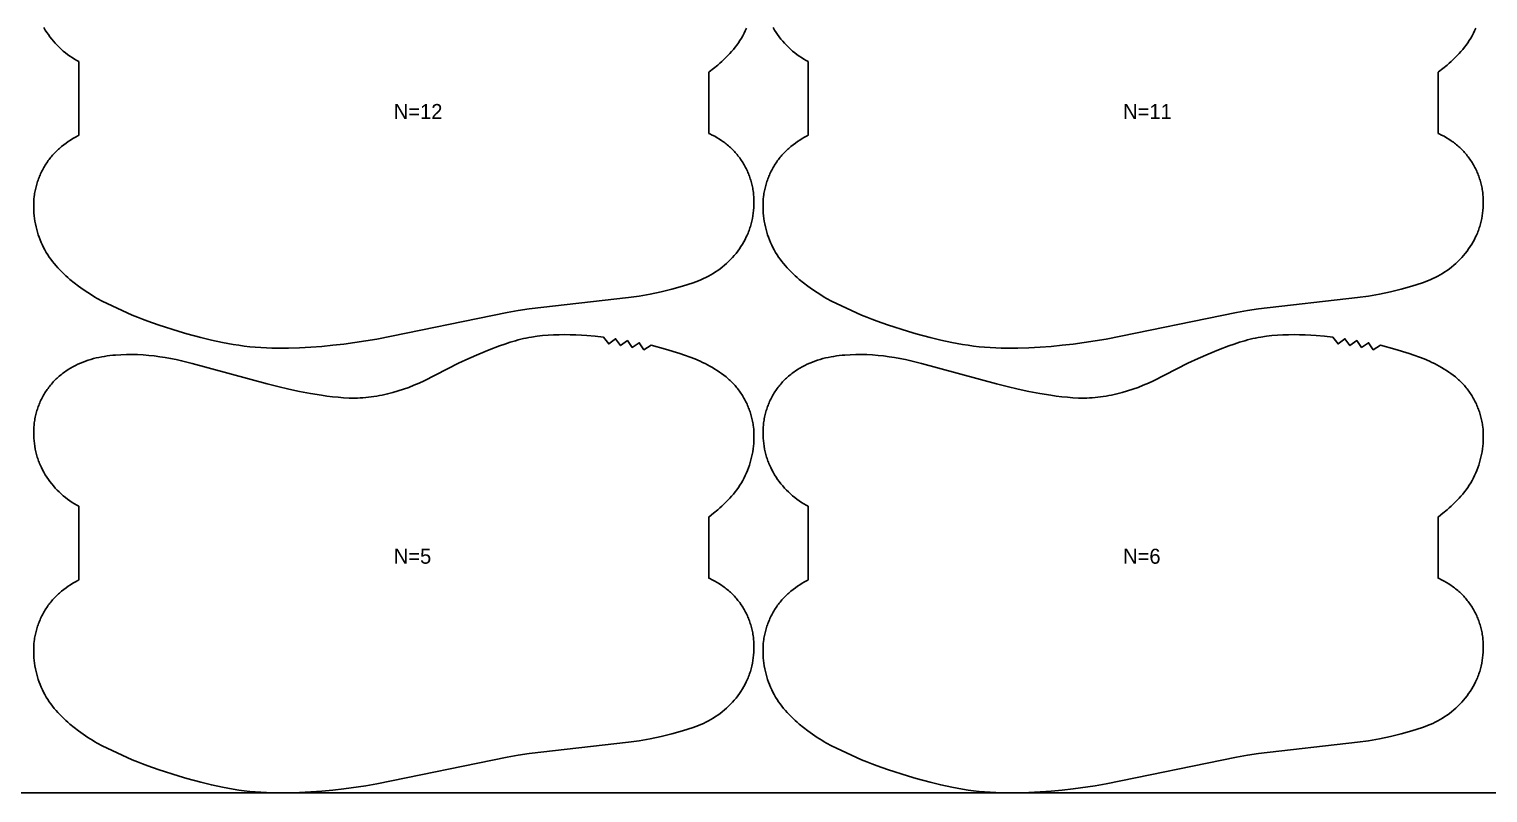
# Model space of a CAD drawing. Header units: inches. Extents: x 2 to 1941, y 2 to 1039.
# Drawn here: x 971.4 to 1456.9, y 2 to 256.1 of the extents above; entities that cross this region are included whole.
import ezdxf

# ---------------------------------------------------------------- set-up
doc = ezdxf.new("R2010")
doc.units = ezdxf.units.IN

msp = doc.modelspace()

# ---------------------------------------------------------------- linework, layer by layer
at = {"layer": '1'}
for points in [[(2, 2), (1940.8353, 2), (1940.8353, 1039.4821), (2, 1039.4821), (2, 2)], [(1187.9986, 148.2519), (1192.9964, 146.39), (1194.6863, 145.6474), (1195.5213, 145.2543), (1196.3491, 144.846), (1197.169, 144.422), (1197.9805, 143.9817), (1198.7829, 143.5246), (1199.5758, 143.0502), (1200.3584, 142.5579), (1201.129, 142.0468), (1201.8857, 141.516), (1202.6267, 140.9645), (1203.3502, 140.3914), (1204.0542, 139.7958), (1204.3983, 139.4892), (1204.7369, 139.1767), (1205.0696, 138.858), (1205.3964, 138.5332), (1205.7169, 138.202), (1206.031, 137.8647), (1206.3388, 137.5213), (1206.6401, 137.1721), (1206.9348, 136.8171), (1207.2229, 136.4566), (1207.5044, 136.0907), (1207.779, 135.7196), (1208.0468, 135.3434), (1208.3077, 134.9622), (1208.5616, 134.5763), (1208.8084, 134.1858), (1209.0481, 133.7908), (1209.2806, 133.3915), (1209.5058, 132.9881), (1209.7236, 132.5807), (1209.934, 132.1694), (1210.137, 131.7545), (1210.3324, 131.336), (1210.5202, 130.9141), (1210.7004, 130.4889), (1210.8729, 130.0606), (1211.0377, 129.6293), (1211.1946, 129.1952), (1211.3437, 128.7584), (1211.4849, 128.3189), (1211.6181, 127.8771), (1211.7434, 127.4329), (1211.8605, 126.9867), (1211.9696, 126.5384), (1212.0704, 126.0882), (1212.1631, 125.6363), (1212.2475, 125.1828), (1212.3236, 124.7278), (1212.3917, 124.2716), (1212.4516, 123.8142), (1212.5475, 122.8964), (1212.6119, 121.9755), (1212.6454, 121.0528), (1212.6483, 120.1293), (1212.6213, 119.2061), (1212.5649, 118.2844), (1212.4796, 117.3652), (1212.3659, 116.4492), (1212.224, 115.5372), (1212.0545, 114.6298), (1211.8578, 113.7279), (1211.6342, 112.8319), (1211.3841, 111.9428), (1211.108, 111.0611), (1210.8062, 110.1876), (1210.4788, 109.3234), (1210.1255, 108.4696), (1209.7464, 107.6272), (1209.3415, 106.7975), (1208.9107, 105.9814), (1208.4538, 105.1802), (1207.9709, 104.3948), (1207.4622, 103.6262), (1206.9289, 102.8743), (1206.3727, 102.1388), (1205.795, 101.4193), (1205.1975, 100.7154), (1204.5817, 100.0269), (1203.9491, 99.3534), (1203.3015, 98.6946), (1202.64, 98.0501), (1201.9658, 97.4195), (1201.2794, 96.8021), (1200.5816, 96.1976), (1199.1549, 95.025), (1197.6914, 93.8976), (1197.6483, 93.8663), (1197.6483, 73.4382), (1197.9173, 73.3181), (1198.7477, 72.9153), (1199.5647, 72.4856), (1200.3672, 72.0289), (1201.1541, 71.5454), (1201.924, 71.0353), (1202.3022, 70.7703), (1202.6756, 70.4988), (1203.0441, 70.2208), (1203.4076, 69.9362), (1203.7659, 69.6452), (1204.1187, 69.3478), (1204.4661, 69.044), (1204.8077, 68.7338), (1205.1434, 68.4172), (1205.4732, 68.0944), (1205.7967, 67.7653), (1206.1139, 67.4301), (1206.4247, 67.0888), (1206.729, 66.7417), (1207.0266, 66.3888), (1207.3175, 66.0304), (1207.6016, 65.6665), (1207.8787, 65.2972), (1208.1487, 64.9227), (1208.4115, 64.5432), (1208.667, 64.1588), (1208.9151, 63.7695), (1209.1557, 63.3756), (1209.3887, 62.9772), (1209.6139, 62.5744), (1209.8313, 62.1673), (1210.0408, 61.7561), (1210.2423, 61.3409), (1210.4357, 60.9219), (1210.6212, 60.4994), (1210.7987, 60.0733), (1210.9681, 59.644), (1211.1295, 59.2115), (1211.2827, 58.7761), (1211.4279, 58.3379), (1211.565, 57.8971), (1211.6939, 57.4538), (1211.8147, 57.0082), (1211.9273, 56.5604), (1212.0318, 56.1107), (1212.128, 55.6592), (1212.216, 55.2061), (1212.2958, 54.7515), (1212.3674, 54.2955), (1212.4309, 53.8384), (1212.4861, 53.3802), (1212.5333, 52.9211), (1212.5723, 52.4613), (1212.6263, 51.5397), (1212.6483, 50.6167), (1212.6385, 49.6934), (1212.5972, 48.7708), (1212.5246, 47.85), (1212.4209, 46.9322), (1212.2862, 46.0184), (1212.1205, 45.1099), (1211.9237, 44.2078), (1211.696, 43.3133), (1211.5705, 42.8692), (1211.4372, 42.4274), (1211.2963, 41.988), (1211.1476, 41.5513), (1210.9911, 41.1173), (1210.8269, 40.6862), (1210.655, 40.2581), (1210.4755, 39.8332), (1210.2885, 39.4115), (1210.0941, 38.993), (1209.6835, 38.1665), (1209.2447, 37.3543), (1208.7786, 36.5572), (1208.2861, 35.7759), (1207.7681, 35.0112), (1207.2255, 34.2638), (1206.6592, 33.5345), (1206.0699, 32.8238), (1205.4583, 32.1323), (1204.8252, 31.4605), (1204.1711, 30.8089), (1203.4969, 30.1782), (1202.8033, 29.5689), (1202.0909, 28.9815), (1201.3605, 28.4166), (1200.6129, 27.8744), (1199.8491, 27.3553), (1199.07, 26.8595), (1198.2764, 26.3874), (1197.4693, 25.9391), (1196.6496, 25.515), (1195.8182, 25.1154), (1194.976, 24.7401), (1194.1242, 24.3874), (1193.2638, 24.055), (1192.396, 23.7408), (1190.6429, 23.1579), (1188.874, 22.6213), (1185.3132, 21.6389), (1181.7263, 20.7646), (1178.1142, 19.9955), (1174.4797, 19.3411), (1170.8266, 18.805), (1137.7994, 15.0891), (1134.1519, 14.5158), (1130.514, 13.878), (1087.1029, 4.9796), (1083.4607, 4.3714), (1076.1457, 3.3486), (1072.4768, 2.9301), (1068.7996, 2.5914), (1065.1159, 2.3305), (1061.4279, 2.143), (1057.7367, 2.0302), (1054.0434, 2), (1052.1971, 2.0249), (1050.3517, 2.0824), (1048.5078, 2.1763), (1046.6663, 2.3078), (1044.8279, 2.4776), (1042.9936, 2.6865), (1041.1641, 2.9345), (1039.3397, 3.2189), (1035.7069, 3.8846), (1032.0963, 4.6595), (1028.5069, 5.5273), (1023.8696, 6.7747), (1021.3895, 7.4977), (1014.353, 9.7417), (1010.8638, 10.9549), (1009.1334, 11.5986), (1007.4172, 12.2769), (1005.7171, 12.9942), (1004.0299, 13.7422), (997.3287, 16.8575), (995.6762, 17.6801), (994.0492, 18.5494), (993.248, 19.0061), (992.4554, 19.478), (990.8954, 20.4641), (989.3683, 21.5023), (987.8729, 22.587), (986.4094, 23.7144), (984.9827, 24.887), (984.2849, 25.4915), (983.5985, 26.1089), (982.9243, 26.7395), (982.2628, 27.384), (981.6152, 28.0428), (980.9826, 28.7163), (980.3668, 29.4048), (979.7693, 30.1087), (979.1917, 30.8282), (978.6354, 31.5637), (978.1021, 32.3156), (977.5934, 33.0842), (977.1105, 33.8696), (976.6536, 34.6708), (976.2228, 35.4869), (975.8179, 36.3167), (975.4388, 37.159), (975.0856, 38.0128), (974.7581, 38.877), (974.4563, 39.7505), (974.1802, 40.6322), (973.9301, 41.5214), (973.7065, 42.4173), (973.5098, 43.3193), (973.3403, 44.2266), (973.1984, 45.1386), (973.0847, 46.0546), (972.9994, 46.9738), (972.943, 47.8955), (972.916, 48.8187), (972.9189, 49.7422), (972.9524, 50.6649), (973.0168, 51.5858), (973.1127, 52.5036), (973.1726, 52.961), (973.2407, 53.4173), (973.3168, 53.8722), (973.4012, 54.3257), (973.4939, 54.7776), (973.5947, 55.2278), (973.7038, 55.6761), (973.8209, 56.1224), (973.9462, 56.5665), (974.0794, 57.0083), (974.2206, 57.4478), (974.3697, 57.8846), (974.5266, 58.3188), (974.6914, 58.75), (974.8639, 59.1783), (975.0441, 59.6035), (975.2319, 60.0254), (975.4273, 60.4439), (975.6303, 60.8588), (975.8407, 61.2701), (976.0585, 61.6775), (976.2837, 62.0809), (976.5162, 62.4802), (976.7559, 62.8752), (977.0027, 63.2657), (977.2566, 63.6517), (977.5175, 64.0328), (977.7853, 64.409), (978.0599, 64.7802), (978.3414, 65.146), (978.6295, 65.5065), (978.9242, 65.8615), (979.2255, 66.2107), (979.5333, 66.5541), (979.8474, 66.8914), (980.1679, 67.2226), (980.4947, 67.5475), (980.8274, 67.8661), (981.166, 68.1786), (981.5101, 68.4852), (982.2141, 69.0808), (982.9376, 69.6539), (983.6786, 70.2054), (984.4353, 70.7362), (985.2059, 71.2473), (985.9885, 71.7397), (986.7814, 72.2141), (987.5838, 72.6711), (987.916, 72.8514), (987.916, 97.3491), (987.2879, 97.6979), (986.4943, 98.1701), (985.7152, 98.6659), (984.9514, 99.185), (984.2038, 99.7272), (983.4734, 100.2921), (982.761, 100.8795), (982.0674, 101.4888), (981.3932, 102.1195), (980.7391, 102.771), (980.106, 103.4429), (979.4944, 104.1344), (978.9051, 104.8451), (978.3388, 105.5744), (977.7962, 106.3218), (977.2782, 107.0865), (976.7857, 107.8678), (976.3196, 108.6649), (975.8808, 109.4771), (975.4702, 110.3036), (975.2758, 110.722), (975.0888, 111.1438), (974.9093, 111.5687), (974.7374, 111.9968), (974.5732, 112.4279), (974.4167, 112.8619), (974.268, 113.2986), (974.1271, 113.738), (973.9938, 114.1797), (973.8683, 114.6238), (973.6406, 115.5184), (973.4438, 116.4205), (973.2781, 117.329), (973.1434, 118.2427), (973.0397, 119.1606), (972.9671, 120.0813), (972.9258, 121.004), (972.916, 121.9273), (972.938, 122.8503), (972.992, 123.7719), (973.031, 124.2317), (973.0782, 124.6908), (973.1335, 125.149), (973.1969, 125.6061), (973.2685, 126.0621), (973.3483, 126.5167), (973.4363, 126.9698), (973.5325, 127.4213), (973.637, 127.871), (973.7496, 128.3187), (973.8704, 128.7643), (973.9993, 129.2077), (974.1364, 129.6485), (974.2816, 130.0867), (974.4349, 130.5221), (974.5962, 130.9546), (974.7656, 131.3839), (974.9431, 131.81), (975.1286, 132.2325), (975.322, 132.6515), (975.5235, 133.0666), (975.733, 133.4779), (975.9504, 133.8849), (976.1756, 134.2878), (976.4086, 134.6862), (976.6492, 135.0801), (976.8973, 135.4694), (977.1528, 135.8538), (977.4156, 136.2333), (977.6856, 136.6078), (977.9627, 136.977), (978.2468, 137.341), (978.5377, 137.6994), (978.8353, 138.0523), (979.1396, 138.3994), (979.4504, 138.7406), (979.7676, 139.0759), (980.0912, 139.405), (980.4209, 139.7278), (980.7566, 140.0444), (981.0982, 140.3546), (981.4456, 140.6584), (981.7984, 140.9558), (982.1567, 141.2468), (982.5202, 141.5313), (982.8887, 141.8094), (983.2622, 142.0809), (983.6403, 142.3459), (984.4102, 142.856), (985.1971, 143.3395), (985.9996, 143.7962), (986.8166, 144.2258), (987.647, 144.6287), (988.4897, 145.005), (989.3437, 145.3551), (990.208, 145.6791), (991.0815, 145.9775), (991.9633, 146.2505), (992.8523, 146.4984), (993.7476, 146.7216), (994.6483, 146.9212), (995.554, 147.0984), (996.4638, 147.2546), (997.3772, 147.3909), (998.2935, 147.5087), (999.2121, 147.6092), (1000.1323, 147.6936), (1001.9753, 147.8178), (1003.8206, 147.8838), (1005.6666, 147.8928), (1007.5118, 147.8459), (1009.3549, 147.7446), (1011.1949, 147.5927), (1013.0309, 147.3945), (1014.8623, 147.1541), (1016.6882, 146.8749), (1018.5075, 146.5572), (1020.3192, 146.2003), (1022.1221, 145.8034), (1025.7026, 144.9022), (1050.6348, 138.0698), (1054.2194, 137.1816), (1057.8199, 136.3603), (1061.4363, 135.6122), (1065.0664, 134.9339), (1068.7087, 134.3275), (1070.5357, 134.0616), (1072.3675, 133.8276), (1074.2045, 133.6317), (1076.0456, 133.4834), (1077.8894, 133.3932), (1078.8118, 133.3731), (1079.7344, 133.3714), (1080.6569, 133.3892), (1081.5791, 133.4262), (1082.5004, 133.4823), (1083.4206, 133.5569), (1084.3392, 133.6497), (1085.256, 133.7603), (1086.1705, 133.8884), (1087.0823, 134.0336), (1087.9912, 134.1954), (1088.8969, 134.3734), (1090.6985, 134.7764), (1092.4862, 135.2386), (1094.2589, 135.7565), (1096.0156, 136.3269), (1097.7543, 136.9493), (1099.473, 137.624), (1101.1697, 138.3509), (1102.8435, 139.128), (1114.3534, 145.0093), (1117.7029, 146.5635), (1121.0935, 148.0276), (1124.5138, 149.419), (1127.9667, 150.7292), (1129.7077, 151.3474), (1131.4606, 151.9295), (1133.2276, 152.4633), (1134.1171, 152.7084), (1135.0109, 152.9369), (1135.9092, 153.1477), (1136.8117, 153.3408), (1137.7179, 153.5168), (1138.6274, 153.6762), (1140.4545, 153.9467), (1142.2897, 154.1561), (1144.1297, 154.3086), (1145.9732, 154.4097), (1147.8188, 154.4655), (1149.6655, 154.4821), (1151.5121, 154.4642), (1153.3578, 154.4125), (1155.2021, 154.3261), (1157.0441, 154.2044), (1159.8299, 153.9547), (1162.61, 153.6423), (1164.3348, 151.4084), (1166.5762, 153.1234), (1168.2549, 150.8575), (1170.5305, 152.521), (1172.1413, 150.2102), (1174.4651, 151.802), (1175.9989, 149.4395), (1178.374, 150.9537), (1183.2013, 149.6564), (1187.9986, 148.2519)], [(1430.7276, 148.2519), (1435.7254, 146.39), (1437.4153, 145.6474), (1438.2503, 145.2543), (1439.0781, 144.846), (1439.898, 144.422), (1440.7095, 143.9817), (1441.5119, 143.5246), (1442.3048, 143.0502), (1443.0874, 142.5579), (1443.858, 142.0468), (1444.6147, 141.516), (1445.3557, 140.9645), (1446.0792, 140.3914), (1446.7832, 139.7958), (1447.1273, 139.4892), (1447.4659, 139.1767), (1447.7986, 138.858), (1448.1254, 138.5332), (1448.4459, 138.202), (1448.76, 137.8647), (1449.0678, 137.5213), (1449.3691, 137.1721), (1449.6638, 136.8171), (1449.9519, 136.4566), (1450.2334, 136.0907), (1450.508, 135.7196), (1450.7758, 135.3434), (1451.0367, 134.9622), (1451.2906, 134.5763), (1451.5374, 134.1858), (1451.7771, 133.7908), (1452.0096, 133.3915), (1452.2348, 132.9881), (1452.4526, 132.5807), (1452.663, 132.1694), (1452.866, 131.7545), (1453.0614, 131.336), (1453.2492, 130.9141), (1453.4294, 130.4889), (1453.6019, 130.0606), (1453.7667, 129.6293), (1453.9236, 129.1952), (1454.0727, 128.7584), (1454.2139, 128.3189), (1454.3471, 127.8771), (1454.4724, 127.4329), (1454.5895, 126.9867), (1454.6986, 126.5384), (1454.7994, 126.0882), (1454.8921, 125.6363), (1454.9765, 125.1828), (1455.0526, 124.7278), (1455.1207, 124.2716), (1455.1806, 123.8142), (1455.2765, 122.8964), (1455.3409, 121.9755), (1455.3744, 121.0528), (1455.3773, 120.1293), (1455.3503, 119.2061), (1455.2939, 118.2844), (1455.2086, 117.3652), (1455.0949, 116.4492), (1454.953, 115.5372), (1454.7835, 114.6298), (1454.5868, 113.7279), (1454.3632, 112.8319), (1454.1131, 111.9428), (1453.837, 111.0611), (1453.5352, 110.1876), (1453.2078, 109.3234), (1452.8545, 108.4696), (1452.4754, 107.6272), (1452.0705, 106.7975), (1451.6397, 105.9814), (1451.1828, 105.1802), (1450.6999, 104.3948), (1450.1912, 103.6262), (1449.6579, 102.8743), (1449.1017, 102.1388), (1448.524, 101.4193), (1447.9265, 100.7154), (1447.3107, 100.0269), (1446.6781, 99.3534), (1446.0305, 98.6946), (1445.369, 98.0501), (1444.6948, 97.4195), (1444.0084, 96.8021), (1443.3106, 96.1976), (1441.8839, 95.025), (1440.4204, 93.8976), (1440.3773, 93.8663), (1440.3773, 73.4382), (1440.6463, 73.3181), (1441.4767, 72.9153), (1442.2937, 72.4856), (1443.0962, 72.0289), (1443.8831, 71.5454), (1444.653, 71.0353), (1445.0312, 70.7703), (1445.4046, 70.4988), (1445.7731, 70.2208), (1446.1366, 69.9362), (1446.4949, 69.6452), (1446.8477, 69.3478), (1447.1951, 69.044), (1447.5367, 68.7338), (1447.8724, 68.4172), (1448.2022, 68.0944), (1448.5257, 67.7653), (1448.8429, 67.4301), (1449.1537, 67.0888), (1449.458, 66.7417), (1449.7556, 66.3888), (1450.0465, 66.0304), (1450.3306, 65.6665), (1450.6077, 65.2972), (1450.8777, 64.9227), (1451.1405, 64.5432), (1451.396, 64.1588), (1451.6441, 63.7695), (1451.8847, 63.3756), (1452.1177, 62.9772), (1452.3429, 62.5744), (1452.5603, 62.1673), (1452.7698, 61.7561), (1452.9713, 61.3409), (1453.1647, 60.9219), (1453.3502, 60.4994), (1453.5277, 60.0733), (1453.6971, 59.644), (1453.8585, 59.2115), (1454.0117, 58.7761), (1454.1569, 58.3379), (1454.294, 57.8971), (1454.4229, 57.4538), (1454.5437, 57.0082), (1454.6563, 56.5604), (1454.7608, 56.1107), (1454.857, 55.6592), (1454.945, 55.2061), (1455.0248, 54.7515), (1455.0964, 54.2955), (1455.1599, 53.8384), (1455.2151, 53.3802), (1455.2623, 52.9211), (1455.3013, 52.4613), (1455.3553, 51.5397), (1455.3773, 50.6167), (1455.3675, 49.6934), (1455.3262, 48.7708), (1455.2536, 47.85), (1455.1499, 46.9322), (1455.0152, 46.0184), (1454.8495, 45.1099), (1454.6527, 44.2078), (1454.425, 43.3133), (1454.2995, 42.8692), (1454.1662, 42.4274), (1454.0253, 41.988), (1453.8766, 41.5513), (1453.7201, 41.1173), (1453.5559, 40.6862), (1453.384, 40.2581), (1453.2045, 39.8332), (1453.0175, 39.4115), (1452.8231, 38.993), (1452.4125, 38.1665), (1451.9737, 37.3543), (1451.5076, 36.5572), (1451.0151, 35.7759), (1450.4971, 35.0112), (1449.9545, 34.2638), (1449.3882, 33.5345), (1448.7989, 32.8238), (1448.1873, 32.1323), (1447.5542, 31.4605), (1446.9001, 30.8089), (1446.2259, 30.1782), (1445.5323, 29.5689), (1444.8199, 28.9815), (1444.0895, 28.4166), (1443.3419, 27.8744), (1442.5781, 27.3553), (1441.799, 26.8595), (1441.0054, 26.3874), (1440.1983, 25.9391), (1439.3786, 25.515), (1438.5472, 25.1154), (1437.705, 24.7401), (1436.8532, 24.3874), (1435.9928, 24.055), (1435.125, 23.7408), (1433.3719, 23.1579), (1431.603, 22.6213), (1428.0422, 21.6389), (1424.4553, 20.7646), (1420.8432, 19.9955), (1417.2087, 19.3411), (1413.5556, 18.805), (1380.5284, 15.0891), (1376.8809, 14.5158), (1373.243, 13.878), (1329.8319, 4.9796), (1326.1897, 4.3714), (1318.8747, 3.3486), (1315.2058, 2.9301), (1311.5286, 2.5914), (1307.8449, 2.3305), (1304.1569, 2.143), (1300.4657, 2.0302), (1296.7724, 2), (1294.9261, 2.0249), (1293.0807, 2.0824), (1291.2368, 2.1763), (1289.3953, 2.3078), (1287.5569, 2.4776), (1285.7226, 2.6865), (1283.8931, 2.9345), (1282.0687, 3.2189), (1278.4359, 3.8846), (1274.8253, 4.6595), (1271.2359, 5.5273), (1266.5986, 6.7747), (1264.1185, 7.4977), (1257.082, 9.7417), (1253.5928, 10.9549), (1251.8624, 11.5986), (1250.1462, 12.2769), (1248.4461, 12.9942), (1246.7589, 13.7422), (1240.0577, 16.8575), (1238.4052, 17.6801), (1236.7782, 18.5494), (1235.977, 19.0061), (1235.1844, 19.478), (1233.6244, 20.4641), (1232.0973, 21.5023), (1230.6019, 22.587), (1229.1384, 23.7144), (1227.7117, 24.887), (1227.0139, 25.4915), (1226.3275, 26.1089), (1225.6533, 26.7395), (1224.9918, 27.384), (1224.3442, 28.0428), (1223.7116, 28.7163), (1223.0958, 29.4048), (1222.4983, 30.1087), (1221.9207, 30.8282), (1221.3644, 31.5637), (1220.8311, 32.3156), (1220.3224, 33.0842), (1219.8395, 33.8696), (1219.3826, 34.6708), (1218.9518, 35.4869), (1218.5469, 36.3167), (1218.1678, 37.159), (1217.8146, 38.0128), (1217.4871, 38.877), (1217.1853, 39.7505), (1216.9092, 40.6322), (1216.6591, 41.5214), (1216.4355, 42.4173), (1216.2388, 43.3193), (1216.0693, 44.2266), (1215.9274, 45.1386), (1215.8137, 46.0546), (1215.7284, 46.9738), (1215.672, 47.8955), (1215.645, 48.8187), (1215.6479, 49.7422), (1215.6814, 50.6649), (1215.7458, 51.5858), (1215.8417, 52.5036), (1215.9016, 52.961), (1215.9697, 53.4173), (1216.0458, 53.8722), (1216.1302, 54.3257), (1216.2229, 54.7776), (1216.3237, 55.2278), (1216.4328, 55.6761), (1216.5499, 56.1224), (1216.6752, 56.5665), (1216.8084, 57.0083), (1216.9496, 57.4478), (1217.0987, 57.8846), (1217.2556, 58.3188), (1217.4204, 58.75), (1217.5929, 59.1783), (1217.7731, 59.6035), (1217.9609, 60.0254), (1218.1563, 60.4439), (1218.3593, 60.8588), (1218.5697, 61.2701), (1218.7875, 61.6775), (1219.0127, 62.0809), (1219.2452, 62.4802), (1219.4849, 62.8752), (1219.7317, 63.2657), (1219.9856, 63.6517), (1220.2465, 64.0328), (1220.5143, 64.409), (1220.7889, 64.7802), (1221.0704, 65.146), (1221.3585, 65.5065), (1221.6532, 65.8615), (1221.9545, 66.2107), (1222.2623, 66.5541), (1222.5764, 66.8914), (1222.8969, 67.2226), (1223.2237, 67.5475), (1223.5564, 67.8661), (1223.895, 68.1786), (1224.2391, 68.4852), (1224.9431, 69.0808), (1225.6666, 69.6539), (1226.4076, 70.2054), (1227.1643, 70.7362), (1227.9349, 71.2473), (1228.7175, 71.7397), (1229.5104, 72.2141), (1230.3128, 72.6711), (1230.645, 72.8514), (1230.645, 97.3491), (1230.0169, 97.6979), (1229.2233, 98.1701), (1228.4442, 98.6659), (1227.6804, 99.185), (1226.9328, 99.7272), (1226.2024, 100.2921), (1225.49, 100.8795), (1224.7964, 101.4888), (1224.1222, 102.1195), (1223.4681, 102.771), (1222.835, 103.4429), (1222.2234, 104.1344), (1221.6341, 104.8451), (1221.0678, 105.5744), (1220.5252, 106.3218), (1220.0072, 107.0865), (1219.5147, 107.8678), (1219.0486, 108.6649), (1218.6098, 109.4771), (1218.1992, 110.3036), (1218.0048, 110.722), (1217.8178, 111.1438), (1217.6383, 111.5687), (1217.4664, 111.9968), (1217.3022, 112.4279), (1217.1457, 112.8619), (1216.997, 113.2986), (1216.8561, 113.738), (1216.7228, 114.1797), (1216.5973, 114.6238), (1216.3696, 115.5184), (1216.1728, 116.4205), (1216.0071, 117.329), (1215.8724, 118.2427), (1215.7687, 119.1606), (1215.6961, 120.0813), (1215.6548, 121.004), (1215.645, 121.9273), (1215.667, 122.8503), (1215.721, 123.7719), (1215.76, 124.2317), (1215.8072, 124.6908), (1215.8625, 125.149), (1215.9259, 125.6061), (1215.9975, 126.0621), (1216.0773, 126.5167), (1216.1653, 126.9698), (1216.2615, 127.4213), (1216.366, 127.871), (1216.4786, 128.3187), (1216.5994, 128.7643), (1216.7283, 129.2077), (1216.8654, 129.6485), (1217.0106, 130.0867), (1217.1639, 130.5221), (1217.3252, 130.9546), (1217.4946, 131.3839), (1217.6721, 131.81), (1217.8576, 132.2325), (1218.051, 132.6515), (1218.2525, 133.0666), (1218.462, 133.4779), (1218.6794, 133.8849), (1218.9046, 134.2878), (1219.1376, 134.6862), (1219.3782, 135.0801), (1219.6263, 135.4694), (1219.8818, 135.8538), (1220.1446, 136.2333), (1220.4146, 136.6078), (1220.6917, 136.977), (1220.9758, 137.341), (1221.2667, 137.6994), (1221.5643, 138.0523), (1221.8686, 138.3994), (1222.1794, 138.7406), (1222.4966, 139.0759), (1222.8202, 139.405), (1223.1499, 139.7278), (1223.4856, 140.0444), (1223.8272, 140.3546), (1224.1746, 140.6584), (1224.5274, 140.9558), (1224.8857, 141.2468), (1225.2492, 141.5313), (1225.6177, 141.8094), (1225.9912, 142.0809), (1226.3693, 142.3459), (1227.1392, 142.856), (1227.9261, 143.3395), (1228.7286, 143.7962), (1229.5456, 144.2258), (1230.376, 144.6287), (1231.2187, 145.005), (1232.0727, 145.3551), (1232.937, 145.6791), (1233.8105, 145.9775), (1234.6923, 146.2505), (1235.5813, 146.4984), (1236.4766, 146.7216), (1237.3773, 146.9212), (1238.283, 147.0984), (1239.1928, 147.2546), (1240.1062, 147.3909), (1241.0225, 147.5087), (1241.9411, 147.6092), (1242.8613, 147.6936), (1244.7043, 147.8178), (1246.5496, 147.8838), (1248.3956, 147.8928), (1250.2408, 147.8459), (1252.0839, 147.7446), (1253.9239, 147.5927), (1255.7599, 147.3945), (1257.5913, 147.1541), (1259.4172, 146.8749), (1261.2365, 146.5572), (1263.0482, 146.2003), (1264.8511, 145.8034), (1268.4316, 144.9022), (1293.3638, 138.0698), (1296.9484, 137.1816), (1300.5489, 136.3603), (1304.1653, 135.6122), (1307.7954, 134.9339), (1311.4377, 134.3275), (1313.2647, 134.0616), (1315.0965, 133.8276), (1316.9335, 133.6317), (1318.7746, 133.4834), (1320.6184, 133.3932), (1321.5408, 133.3731), (1322.4634, 133.3714), (1323.3859, 133.3892), (1324.3081, 133.4262), (1325.2294, 133.4823), (1326.1496, 133.5569), (1327.0682, 133.6497), (1327.985, 133.7603), (1328.8995, 133.8884), (1329.8113, 134.0336), (1330.7202, 134.1954), (1331.6259, 134.3734), (1333.4275, 134.7764), (1335.2152, 135.2386), (1336.9879, 135.7565), (1338.7446, 136.3269), (1340.4833, 136.9493), (1342.202, 137.624), (1343.8987, 138.3509), (1345.5725, 139.128), (1357.0824, 145.0093), (1360.4319, 146.5635), (1363.8225, 148.0276), (1367.2428, 149.419), (1370.6957, 150.7292), (1372.4367, 151.3474), (1374.1896, 151.9295), (1375.9566, 152.4633), (1376.8461, 152.7084), (1377.7399, 152.9369), (1378.6382, 153.1477), (1379.5407, 153.3408), (1380.4469, 153.5168), (1381.3564, 153.6762), (1383.1835, 153.9467), (1385.0187, 154.1561), (1386.8587, 154.3086), (1388.7022, 154.4097), (1390.5478, 154.4655), (1392.3945, 154.4821), (1394.2411, 154.4642), (1396.0868, 154.4125), (1397.9311, 154.3261), (1399.7731, 154.2044), (1402.5589, 153.9547), (1405.339, 153.6423), (1407.0638, 151.4084), (1409.3052, 153.1234), (1410.9839, 150.8575), (1413.2595, 152.521), (1414.8703, 150.2102), (1417.1941, 151.802), (1418.7279, 149.4395), (1421.103, 150.9537), (1425.9303, 149.6564), (1430.7276, 148.2519)]]:
    msp.add_lwpolyline(points, close=True, dxfattribs=at)
for points in [[(1210.1255, 256.4696), (1209.7464, 255.6272), (1209.3415, 254.7975), (1208.9107, 253.9814), (1208.4538, 253.1802), (1207.9709, 252.3948), (1207.4622, 251.6262), (1206.9289, 250.8743), (1206.3727, 250.1388), (1205.795, 249.4193), (1205.1975, 248.7154), (1204.5817, 248.0269), (1203.9491, 247.3534), (1203.3015, 246.6946), (1202.64, 246.0501), (1201.9658, 245.4195), (1201.2794, 244.8021), (1200.5816, 244.1976), (1199.1549, 243.025), (1197.6914, 241.8976), (1197.6483, 241.8663), (1197.6483, 221.4382), (1197.9173, 221.3181), (1198.7477, 220.9153), (1199.5647, 220.4856), (1200.3672, 220.0289), (1201.1541, 219.5454), (1201.924, 219.0353), (1202.3022, 218.7703), (1202.6756, 218.4988), (1203.0441, 218.2208), (1203.4076, 217.9362), (1203.7659, 217.6452), (1204.1187, 217.3478), (1204.4661, 217.044), (1204.8077, 216.7338), (1205.1434, 216.4172), (1205.4732, 216.0944), (1205.7967, 215.7653), (1206.1139, 215.4301), (1206.4247, 215.0888), (1206.729, 214.7417), (1207.0266, 214.3888), (1207.3175, 214.0304), (1207.6016, 213.6665), (1207.8787, 213.2972), (1208.1487, 212.9227), (1208.4115, 212.5432), (1208.667, 212.1588), (1208.9151, 211.7695), (1209.1557, 211.3756), (1209.3887, 210.9772), (1209.6139, 210.5744), (1209.8313, 210.1673), (1210.0408, 209.7561), (1210.2423, 209.3409), (1210.4357, 208.9219), (1210.6212, 208.4994), (1210.7987, 208.0733), (1210.9681, 207.644), (1211.1295, 207.2115), (1211.2827, 206.7761), (1211.4279, 206.3379), (1211.565, 205.8971), (1211.6939, 205.4538), (1211.8147, 205.0082), (1211.9273, 204.5604), (1212.0318, 204.1107), (1212.128, 203.6592), (1212.216, 203.2061), (1212.2958, 202.7515), (1212.3674, 202.2955), (1212.4309, 201.8384), (1212.4861, 201.3802), (1212.5333, 200.9211), (1212.5723, 200.4613), (1212.6263, 199.5397), (1212.6483, 198.6167), (1212.6385, 197.6934), (1212.5972, 196.7708), (1212.5246, 195.85), (1212.4209, 194.9322), (1212.2862, 194.0184), (1212.1205, 193.1099), (1211.9237, 192.2078), (1211.696, 191.3133), (1211.5705, 190.8692), (1211.4372, 190.4274), (1211.2963, 189.988), (1211.1476, 189.5513), (1210.9911, 189.1173), (1210.8269, 188.6862), (1210.655, 188.2581), (1210.4755, 187.8332), (1210.2885, 187.4115), (1210.0941, 186.993), (1209.6835, 186.1665), (1209.2447, 185.3543), (1208.7786, 184.5572), (1208.2861, 183.7759), (1207.7681, 183.0112), (1207.2255, 182.2638), (1206.6592, 181.5345), (1206.0699, 180.8238), (1205.4583, 180.1323), (1204.8252, 179.4605), (1204.1711, 178.8089), (1203.4969, 178.1782), (1202.8033, 177.5689), (1202.0909, 176.9815), (1201.3605, 176.4166), (1200.6129, 175.8744), (1199.8491, 175.3553), (1199.07, 174.8595), (1198.2764, 174.3874), (1197.4693, 173.9391), (1196.6496, 173.515), (1195.8182, 173.1154), (1194.976, 172.7401), (1194.1242, 172.3874), (1193.2638, 172.055), (1192.396, 171.7408), (1190.6429, 171.1579), (1188.874, 170.6213), (1185.3132, 169.6389), (1181.7263, 168.7646), (1178.1142, 167.9955), (1174.4797, 167.3411), (1170.8266, 166.805), (1137.7994, 163.0891), (1134.1519, 162.5158), (1130.514, 161.878), (1087.1029, 152.9796), (1083.4607, 152.3714), (1076.1457, 151.3486), (1072.4768, 150.9301), (1068.7996, 150.5914), (1065.1159, 150.3305), (1061.4279, 150.143), (1057.7367, 150.0302), (1054.0434, 150), (1052.1971, 150.0249), (1050.3517, 150.0824), (1048.5078, 150.1763), (1046.6663, 150.3078), (1044.8279, 150.4776), (1042.9936, 150.6865), (1041.1641, 150.9345), (1039.3397, 151.2189), (1035.7069, 151.8846), (1032.0963, 152.6595), (1028.5069, 153.5273), (1023.8696, 154.7747), (1021.3895, 155.4977), (1014.353, 157.7417), (1010.8638, 158.9549), (1009.1334, 159.5986), (1007.4172, 160.2769), (1005.7171, 160.9942), (1004.0299, 161.7422), (997.3287, 164.8575), (995.6762, 165.6801), (994.0492, 166.5494), (993.248, 167.0061), (992.4554, 167.478), (990.8954, 168.4641), (989.3683, 169.5023), (987.8729, 170.587), (986.4094, 171.7144), (984.9827, 172.887), (984.2849, 173.4915), (983.5985, 174.1089), (982.9243, 174.7395), (982.2628, 175.384), (981.6152, 176.0428), (980.9826, 176.7163), (980.3668, 177.4048), (979.7693, 178.1087), (979.1917, 178.8282), (978.6354, 179.5637), (978.1021, 180.3156), (977.5934, 181.0842), (977.1105, 181.8696), (976.6536, 182.6708), (976.2228, 183.4869), (975.8179, 184.3167), (975.4388, 185.159), (975.0856, 186.0128), (974.7581, 186.877), (974.4563, 187.7505), (974.1802, 188.6322), (973.9301, 189.5214), (973.7065, 190.4173), (973.5098, 191.3193), (973.3403, 192.2266), (973.1984, 193.1386), (973.0847, 194.0546), (972.9994, 194.9738), (972.943, 195.8955), (972.916, 196.8187), (972.9189, 197.7422), (972.9524, 198.6649), (973.0168, 199.5858), (973.1127, 200.5036), (973.1726, 200.961), (973.2407, 201.4173), (973.3168, 201.8722), (973.4012, 202.3257), (973.4939, 202.7776), (973.5947, 203.2278), (973.7038, 203.6761), (973.8209, 204.1224), (973.9462, 204.5665), (974.0794, 205.0083), (974.2206, 205.4478), (974.3697, 205.8846), (974.5266, 206.3188), (974.6914, 206.75), (974.8639, 207.1783), (975.0441, 207.6035), (975.2319, 208.0254), (975.4273, 208.4439), (975.6303, 208.8588), (975.8407, 209.2701), (976.0585, 209.6775), (976.2837, 210.0809), (976.5162, 210.4802), (976.7559, 210.8752), (977.0027, 211.2657), (977.2566, 211.6517), (977.5175, 212.0328), (977.7853, 212.409), (978.0599, 212.7802), (978.3414, 213.146), (978.6295, 213.5065), (978.9242, 213.8615), (979.2255, 214.2107), (979.5333, 214.5541), (979.8474, 214.8914), (980.1679, 215.2226), (980.4947, 215.5475), (980.8274, 215.8661), (981.166, 216.1786), (981.5101, 216.4852), (982.2141, 217.0808), (982.9376, 217.6539), (983.6786, 218.2054), (984.4353, 218.7362), (985.2059, 219.2473), (985.9885, 219.7397), (986.7814, 220.2141), (987.5838, 220.6711), (987.916, 220.8514), (987.916, 245.3491), (987.2879, 245.6979), (986.4943, 246.1701), (985.7152, 246.6659), (984.9514, 247.185), (984.2038, 247.7272), (983.4734, 248.2921), (982.761, 248.8795), (982.0674, 249.4888), (981.3932, 250.1195), (980.7391, 250.771), (980.106, 251.4429), (979.4944, 252.1344), (978.9051, 252.8451), (978.3388, 253.5744), (977.7962, 254.3218), (977.2782, 255.0865), (976.7857, 255.8678), (976.3196, 256.6649)], [(1452.8545, 256.4696), (1452.4754, 255.6272), (1452.0705, 254.7975), (1451.6397, 253.9814), (1451.1828, 253.1802), (1450.6999, 252.3948), (1450.1912, 251.6262), (1449.6579, 250.8743), (1449.1017, 250.1388), (1448.524, 249.4193), (1447.9265, 248.7154), (1447.3107, 248.0269), (1446.6781, 247.3534), (1446.0305, 246.6946), (1445.369, 246.0501), (1444.6948, 245.4195), (1444.0084, 244.8021), (1443.3106, 244.1976), (1441.8839, 243.025), (1440.4204, 241.8976), (1440.3773, 241.8663), (1440.3773, 221.4382), (1440.6463, 221.3181), (1441.4767, 220.9153), (1442.2937, 220.4856), (1443.0962, 220.0289), (1443.8831, 219.5454), (1444.653, 219.0353), (1445.0312, 218.7703), (1445.4046, 218.4988), (1445.7731, 218.2208), (1446.1366, 217.9362), (1446.4949, 217.6452), (1446.8477, 217.3478), (1447.1951, 217.044), (1447.5367, 216.7338), (1447.8724, 216.4172), (1448.2022, 216.0944), (1448.5257, 215.7653), (1448.8429, 215.4301), (1449.1537, 215.0888), (1449.458, 214.7417), (1449.7556, 214.3888), (1450.0465, 214.0304), (1450.3306, 213.6665), (1450.6077, 213.2972), (1450.8777, 212.9227), (1451.1405, 212.5432), (1451.396, 212.1588), (1451.6441, 211.7695), (1451.8847, 211.3756), (1452.1177, 210.9772), (1452.3429, 210.5744), (1452.5603, 210.1673), (1452.7698, 209.7561), (1452.9713, 209.3409), (1453.1647, 208.9219), (1453.3502, 208.4994), (1453.5277, 208.0733), (1453.6971, 207.644), (1453.8585, 207.2115), (1454.0117, 206.7761), (1454.1569, 206.3379), (1454.294, 205.8971), (1454.4229, 205.4538), (1454.5437, 205.0082), (1454.6563, 204.5604), (1454.7608, 204.1107), (1454.857, 203.6592), (1454.945, 203.2061), (1455.0248, 202.7515), (1455.0964, 202.2955), (1455.1599, 201.8384), (1455.2151, 201.3802), (1455.2623, 200.9211), (1455.3013, 200.4613), (1455.3553, 199.5397), (1455.3773, 198.6167), (1455.3675, 197.6934), (1455.3262, 196.7708), (1455.2536, 195.85), (1455.1499, 194.9322), (1455.0152, 194.0184), (1454.8495, 193.1099), (1454.6527, 192.2078), (1454.425, 191.3133), (1454.2995, 190.8692), (1454.1662, 190.4274), (1454.0253, 189.988), (1453.8766, 189.5513), (1453.7201, 189.1173), (1453.5559, 188.6862), (1453.384, 188.2581), (1453.2045, 187.8332), (1453.0175, 187.4115), (1452.8231, 186.993), (1452.4125, 186.1665), (1451.9737, 185.3543), (1451.5076, 184.5572), (1451.0151, 183.7759), (1450.4971, 183.0112), (1449.9545, 182.2638), (1449.3882, 181.5345), (1448.7989, 180.8238), (1448.1873, 180.1323), (1447.5542, 179.4605), (1446.9001, 178.8089), (1446.2259, 178.1782), (1445.5323, 177.5689), (1444.8199, 176.9815), (1444.0895, 176.4166), (1443.3419, 175.8744), (1442.5781, 175.3553), (1441.799, 174.8595), (1441.0054, 174.3874), (1440.1983, 173.9391), (1439.3786, 173.515), (1438.5472, 173.1154), (1437.705, 172.7401), (1436.8532, 172.3874), (1435.9928, 172.055), (1435.125, 171.7408), (1433.3719, 171.1579), (1431.603, 170.6213), (1428.0422, 169.6389), (1424.4553, 168.7646), (1420.8432, 167.9955), (1417.2087, 167.3411), (1413.5556, 166.805), (1380.5284, 163.0891), (1376.8809, 162.5158), (1373.243, 161.878), (1329.8319, 152.9796), (1326.1897, 152.3714), (1318.8747, 151.3486), (1315.2058, 150.9301), (1311.5286, 150.5914), (1307.8449, 150.3305), (1304.1569, 150.143), (1300.4657, 150.0302), (1296.7724, 150), (1294.9261, 150.0249), (1293.0807, 150.0824), (1291.2368, 150.1763), (1289.3953, 150.3078), (1287.5569, 150.4776), (1285.7226, 150.6865), (1283.8931, 150.9345), (1282.0687, 151.2189), (1278.4359, 151.8846), (1274.8253, 152.6595), (1271.2359, 153.5273), (1266.5986, 154.7747), (1264.1185, 155.4977), (1257.082, 157.7417), (1253.5928, 158.9549), (1251.8624, 159.5986), (1250.1462, 160.2769), (1248.4461, 160.9942), (1246.7589, 161.7422), (1240.0577, 164.8575), (1238.4052, 165.6801), (1236.7782, 166.5494), (1235.977, 167.0061), (1235.1844, 167.478), (1233.6244, 168.4641), (1232.0973, 169.5023), (1230.6019, 170.587), (1229.1384, 171.7144), (1227.7117, 172.887), (1227.0139, 173.4915), (1226.3275, 174.1089), (1225.6533, 174.7395), (1224.9918, 175.384), (1224.3442, 176.0428), (1223.7116, 176.7163), (1223.0958, 177.4048), (1222.4983, 178.1087), (1221.9207, 178.8282), (1221.3644, 179.5637), (1220.8311, 180.3156), (1220.3224, 181.0842), (1219.8395, 181.8696), (1219.3826, 182.6708), (1218.9518, 183.4869), (1218.5469, 184.3167), (1218.1678, 185.159), (1217.8146, 186.0128), (1217.4871, 186.877), (1217.1853, 187.7505), (1216.9092, 188.6322), (1216.6591, 189.5214), (1216.4355, 190.4173), (1216.2388, 191.3193), (1216.0693, 192.2266), (1215.9274, 193.1386), (1215.8137, 194.0546), (1215.7284, 194.9738), (1215.672, 195.8955), (1215.645, 196.8187), (1215.6479, 197.7422), (1215.6814, 198.6649), (1215.7458, 199.5858), (1215.8417, 200.5036), (1215.9016, 200.961), (1215.9697, 201.4173), (1216.0458, 201.8722), (1216.1302, 202.3257), (1216.2229, 202.7776), (1216.3237, 203.2278), (1216.4328, 203.6761), (1216.5499, 204.1224), (1216.6752, 204.5665), (1216.8084, 205.0083), (1216.9496, 205.4478), (1217.0987, 205.8846), (1217.2556, 206.3188), (1217.4204, 206.75), (1217.5929, 207.1783), (1217.7731, 207.6035), (1217.9609, 208.0254), (1218.1563, 208.4439), (1218.3593, 208.8588), (1218.5697, 209.2701), (1218.7875, 209.6775), (1219.0127, 210.0809), (1219.2452, 210.4802), (1219.4849, 210.8752), (1219.7317, 211.2657), (1219.9856, 211.6517), (1220.2465, 212.0328), (1220.5143, 212.409), (1220.7889, 212.7802), (1221.0704, 213.146), (1221.3585, 213.5065), (1221.6532, 213.8615), (1221.9545, 214.2107), (1222.2623, 214.5541), (1222.5764, 214.8914), (1222.8969, 215.2226), (1223.2237, 215.5475), (1223.5564, 215.8661), (1223.895, 216.1786), (1224.2391, 216.4852), (1224.9431, 217.0808), (1225.6666, 217.6539), (1226.4076, 218.2054), (1227.1643, 218.7362), (1227.9349, 219.2473), (1228.7175, 219.7397), (1229.5104, 220.2141), (1230.3128, 220.6711), (1230.645, 220.8514), (1230.645, 245.3491), (1230.0169, 245.6979), (1229.2233, 246.1701), (1228.4442, 246.6659), (1227.6804, 247.185), (1226.9328, 247.7272), (1226.2024, 248.2921), (1225.49, 248.8795), (1224.7964, 249.4888), (1224.1222, 250.1195), (1223.4681, 250.771), (1222.835, 251.4429), (1222.2234, 252.1344), (1221.6341, 252.8451), (1221.0678, 253.5744), (1220.5252, 254.3218), (1220.0072, 255.0865), (1219.5147, 255.8678), (1219.0486, 256.6649)]]:
    msp.add_lwpolyline(points, dxfattribs=at)

# ---------------------------------------------------------------- texts
for s, p in [('N=12', (1092.7822, 226.241)), ('N=11', (1335.5112, 226.241)), ('N=5', (1092.7822, 78.241)), ('N=6', (1335.5112, 78.241))]:
    msp.add_text(s, height=5, dxfattribs=at).set_placement(p)

doc.saveas('drawing.dxf')
